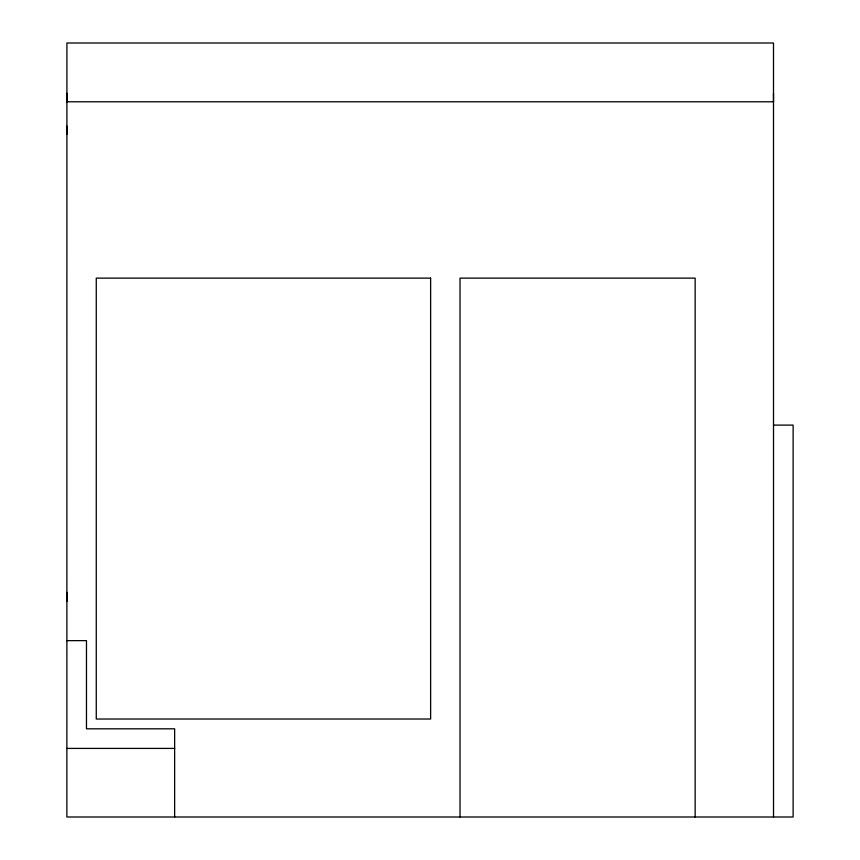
<?xml version="1.0" encoding="UTF-8"?>
<svg xmlns="http://www.w3.org/2000/svg" width="860" height="860" viewBox="0 0 860 860"><rect width="100%" height="100%" fill="white"/><g stroke="black" fill="none" stroke-linecap="round" stroke-linejoin="round"><path stroke-width="1.29" d="M773.495 93.256L773.516 101.781L66.886 101.781L66.908 93.256L66.876 817L793.124 817L793.124 425.098L773.527 425.098M66.876 601.452L66.876 592.346M66.876 640.646L86.473 640.646L86.473 728.818L174.644 728.818L174.644 817M66.876 748.415L174.644 748.415M773.527 817L773.495 43L66.908 43L66.908 101.781M695.149 817L695.149 278.135L460.014 278.135L460.014 817M66.897 126.097L66.897 134.375M430.623 278.135L96.266 278.135L96.266 719.024L430.623 719.024L430.623 278.135"/></g></svg>
